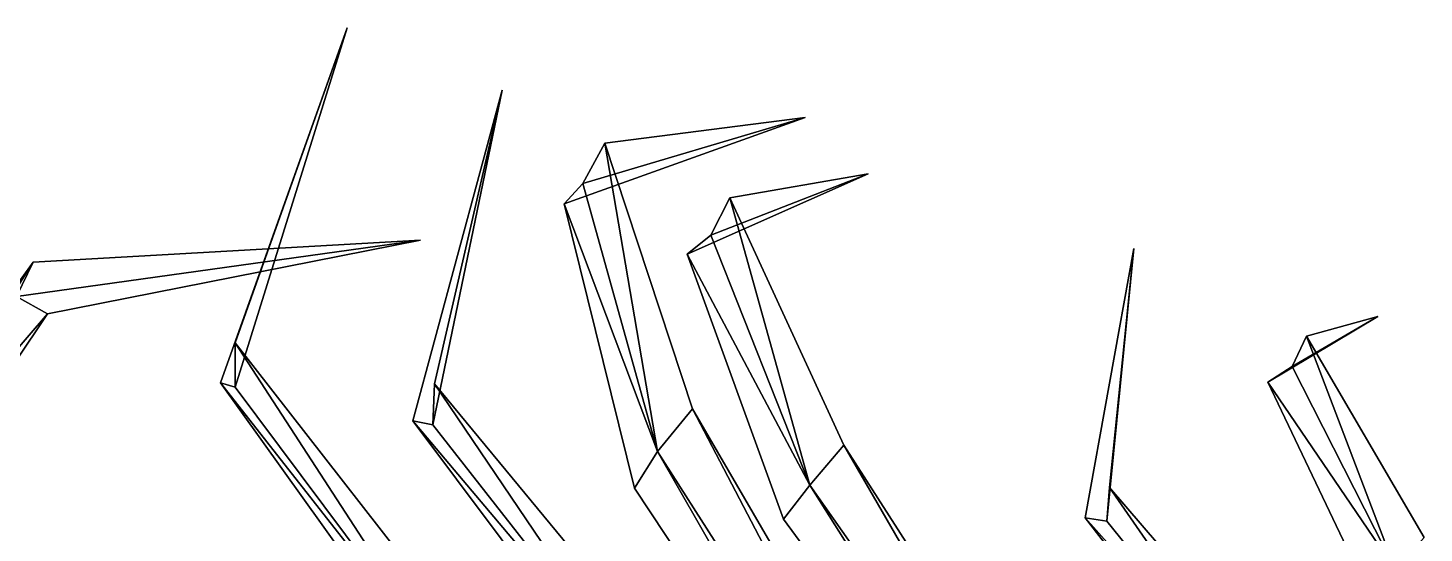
# Model space of a CAD drawing. Header units: metres. Extents: x -236 to 197, y -84 to 78.
# Drawn here: x -142.9 to -23.3, y 35.1 to 78.4 of the extents above; entities that cross this region are included whole.
import ezdxf

# ---------------------------------------------------------------- set-up
doc = ezdxf.new("R2010")
doc.units = ezdxf.units.M

msp = doc.modelspace()

# ---------------------------------------------------------------- linework, layer by layer
at = {"layer": 'Lacypla_Leaf', "color": 3}
for points in [[(-126.35, 47.95, 388.9), (-115.52, 78.37, 368.34), (-125.12, 47.57, 394.13)], [(-126.35, 47.95, 388.9), (-125.12, 47.57, 394.13), (-115.52, 78.37, 368.34)], [(-115.52, 78.37, 368.34), (-125.12, 51.36, 395.4), (-125.12, 47.57, 394.13)], [(-115.52, 78.37, 368.34), (-125.12, 47.57, 394.13), (-125.12, 51.36, 395.4)], [(-109.9, 44.68, 578.42), (-102.23, 73.02, 558.17), (-108.17, 44.33, 583.11)], [(-109.9, 44.68, 578.42), (-108.17, 44.33, 583.11), (-102.23, 73.02, 558.17)], [(-102.23, 73.02, 558.17), (-108.02, 47.86, 584.29), (-108.17, 44.33, 583.11)], [(-102.23, 73.02, 558.17), (-108.17, 44.33, 583.11), (-108.02, 47.86, 584.29)], [(-96.91, 63.28, 356.41), (-76.27, 70.7, 325.04), (-95.32, 65.04, 361.24)], [(-96.91, 63.28, 356.41), (-95.32, 65.04, 361.24), (-76.27, 70.7, 325.04)], [(-76.27, 70.7, 325.04), (-93.44, 68.48, 360.45), (-95.32, 65.04, 361.24)], [(-76.27, 70.7, 325.04), (-95.32, 65.04, 361.24), (-93.44, 68.48, 360.45)], [(-95.32, 65.04, 361.24), (-93.44, 68.48, 360.45), (-88.93, 42.04, 383.69)], [(-95.32, 65.04, 361.24), (-88.93, 42.04, 383.69), (-93.44, 68.48, 360.45)], [(-88.93, 42.04, 383.69), (-93.44, 68.48, 360.45), (-85.94, 45.72, 385.13)], [(-88.93, 42.04, 383.69), (-85.94, 45.72, 385.13), (-93.44, 68.48, 360.45)], [(-86.38, 58.96, 545.02), (-70.87, 65.87, 513.65), (-84.36, 60.6, 549.3)], [(-86.38, 58.96, 545.02), (-84.36, 60.6, 549.3), (-70.87, 65.87, 513.65)], [(-70.87, 65.87, 513.65), (-82.72, 63.81, 548.35), (-84.36, 60.6, 549.3)], [(-70.87, 65.87, 513.65), (-84.36, 60.6, 549.3), (-82.72, 63.81, 548.35)], [(-88.93, 42.04, 383.69), (-96.91, 63.28, 356.41), (-95.32, 65.04, 361.24)], [(-88.93, 42.04, 383.69), (-95.32, 65.04, 361.24), (-96.91, 63.28, 356.41)], [(-84.36, 60.6, 549.3), (-82.72, 63.81, 548.35), (-75.89, 39.17, 569.34)], [(-84.36, 60.6, 549.3), (-75.89, 39.17, 569.34), (-82.72, 63.81, 548.35)], [(-75.89, 39.17, 569.34), (-82.72, 63.81, 548.35), (-72.96, 42.6, 570.33)], [(-75.89, 39.17, 569.34), (-72.96, 42.6, 570.33), (-82.72, 63.81, 548.35)], [(-90.9, 38.91, 380.02), (-96.91, 63.28, 356.41), (-88.93, 42.04, 383.69)], [(-90.9, 38.91, 380.02), (-88.93, 42.04, 383.69), (-96.91, 63.28, 356.41)], [(-141.19, 53.85, 300.8), (-109.22, 60.17, 300.58), (-143.85, 55.35, 304.22)], [(-141.19, 53.85, 300.8), (-143.85, 55.35, 304.22), (-109.22, 60.17, 300.58)], [(-109.22, 60.17, 300.58), (-142.4, 58.28, 305.16), (-143.85, 55.35, 304.22)], [(-109.22, 60.17, 300.58), (-143.85, 55.35, 304.22), (-142.4, 58.28, 305.16)], [(-75.89, 39.17, 569.34), (-86.38, 58.96, 545.02), (-84.36, 60.6, 549.3)], [(-75.89, 39.17, 569.34), (-84.36, 60.6, 549.3), (-86.38, 58.96, 545.02)], [(-78.13, 36.26, 566.17), (-86.38, 58.96, 545.02), (-75.89, 39.17, 569.34)], [(-78.13, 36.26, 566.17), (-75.89, 39.17, 569.34), (-86.38, 58.96, 545.02)], [(-52.3, 36.37, 727.35), (-48.12, 59.45, 710.22), (-50.43, 36.09, 730.97)], [(-52.3, 36.37, 727.35), (-50.43, 36.09, 730.97), (-48.12, 59.45, 710.22)], [(-48.12, 59.45, 710.22), (-50.2, 38.96, 731.9), (-50.43, 36.09, 730.97)], [(-48.12, 59.45, 710.22), (-50.43, 36.09, 730.97), (-50.2, 38.96, 731.9)], [(-143.85, 55.35, 304.22), (-142.4, 58.28, 305.16), (-156.72, 35.78, 319.35)], [(-143.85, 55.35, 304.22), (-156.72, 35.78, 319.35), (-142.4, 58.28, 305.16)], [(-156.72, 35.78, 319.35), (-142.4, 58.28, 305.16), (-156.32, 38.91, 322.15)], [(-156.72, 35.78, 319.35), (-156.32, 38.91, 322.15), (-142.4, 58.28, 305.16)], [(-156.72, 35.78, 319.35), (-141.19, 53.85, 300.8), (-143.85, 55.35, 304.22)], [(-156.72, 35.78, 319.35), (-143.85, 55.35, 304.22), (-141.19, 53.85, 300.8)], [(-155.05, 33.12, 316.22), (-141.19, 53.85, 300.8), (-156.72, 35.78, 319.35)], [(-155.05, 33.12, 316.22), (-156.72, 35.78, 319.35), (-141.19, 53.85, 300.8)], [(-36.63, 48, 698.01), (-27.22, 53.63, 671.12), (-34.56, 49.34, 701.28)], [(-36.63, 48, 698.01), (-34.56, 49.34, 701.28), (-27.22, 53.63, 671.12)], [(-27.22, 53.63, 671.12), (-33.33, 51.95, 700.34), (-34.56, 49.34, 701.28)], [(-27.22, 53.63, 671.12), (-34.56, 49.34, 701.28), (-33.33, 51.95, 700.34)], [(-34.56, 49.34, 701.28), (-33.33, 51.95, 700.34), (-25.72, 31.89, 716.62)], [(-34.56, 49.34, 701.28), (-25.72, 31.89, 716.62), (-33.33, 51.95, 700.34)], [(-25.72, 31.89, 716.62), (-33.33, 51.95, 700.34), (-23.26, 34.68, 717.13)], [(-25.72, 31.89, 716.62), (-23.26, 34.68, 717.13), (-33.33, 51.95, 700.34)], [(-125.12, 47.57, 394.13), (-125.12, 51.36, 395.4), (-106.21, 22.24, 402.76)], [(-125.12, 47.57, 394.13), (-106.21, 22.24, 402.76), (-125.12, 51.36, 395.4)], [(-106.21, 22.24, 402.76), (-125.12, 51.36, 395.4), (-105.04, 25.6, 406.21)], [(-106.21, 22.24, 402.76), (-105.04, 25.6, 406.21), (-125.12, 51.36, 395.4)], [(-25.72, 31.89, 716.62), (-36.63, 48, 698.01), (-34.56, 49.34, 701.28)], [(-25.72, 31.89, 716.62), (-34.56, 49.34, 701.28), (-36.63, 48, 698.01)], [(-107.01, 20.86, 397.8), (-126.35, 47.95, 388.9), (-106.21, 22.24, 402.76)], [(-107.01, 20.86, 397.8), (-106.21, 22.24, 402.76), (-126.35, 47.95, 388.9)], [(-106.21, 22.24, 402.76), (-126.35, 47.95, 388.9), (-125.12, 47.57, 394.13)], [(-106.21, 22.24, 402.76), (-125.12, 47.57, 394.13), (-126.35, 47.95, 388.9)], [(-108.17, 44.33, 583.11), (-108.02, 47.86, 584.29), (-89.7, 20.72, 588.94)], [(-108.17, 44.33, 583.11), (-89.7, 20.72, 588.94), (-108.02, 47.86, 584.29)], [(-89.7, 20.72, 588.94), (-108.02, 47.86, 584.29), (-88.22, 23.85, 592)], [(-89.7, 20.72, 588.94), (-88.22, 23.85, 592), (-108.02, 47.86, 584.29)], [(-27.85, 29.52, 714.28), (-36.63, 48, 698.01), (-25.72, 31.89, 716.62)], [(-27.85, 29.52, 714.28), (-25.72, 31.89, 716.62), (-36.63, 48, 698.01)], [(-85.94, 45.72, 385.13), (-62.08, 0, 407.35), (-88.93, 42.04, 383.69)], [(-85.94, 45.72, 385.13), (-88.93, 42.04, 383.69), (-62.08, 0, 407.35)], [(-62.08, 0, 407.35), (-85.94, 45.72, 385.13), (-59.23, -0.24, 409.26)], [(-62.08, 0, 407.35), (-59.23, -0.24, 409.26), (-85.94, 45.72, 385.13)], [(-91, 19.44, 584.45), (-109.9, 44.68, 578.42), (-89.7, 20.72, 588.94)], [(-91, 19.44, 584.45), (-89.7, 20.72, 588.94), (-109.9, 44.68, 578.42)], [(-89.7, 20.72, 588.94), (-109.9, 44.68, 578.42), (-108.17, 44.33, 583.11)], [(-89.7, 20.72, 588.94), (-108.17, 44.33, 583.11), (-109.9, 44.68, 578.42)], [(-62.93, -3.38, 406.63), (-90.9, 38.91, 380.02), (-88.93, 42.04, 383.69)], [(-62.93, -3.38, 406.63), (-88.93, 42.04, 383.69), (-90.9, 38.91, 380.02)], [(-62.08, 0, 407.35), (-88.93, 42.04, 383.69), (-62.93, -3.38, 406.63)], [(-62.08, 0, 407.35), (-62.93, -3.38, 406.63), (-88.93, 42.04, 383.69)], [(-72.96, 42.6, 570.33), (-48.37, 0, 588.15), (-75.89, 39.17, 569.34)], [(-72.96, 42.6, 570.33), (-75.89, 39.17, 569.34), (-48.37, 0, 588.15)], [(-48.37, 0, 588.15), (-72.96, 42.6, 570.33), (-45.51, -0.23, 589.59)], [(-48.37, 0, 588.15), (-45.51, -0.23, 589.59), (-72.96, 42.6, 570.33)], [(-49.23, -3.15, 587.58), (-78.13, 36.26, 566.17), (-75.89, 39.17, 569.34)], [(-49.23, -3.15, 587.58), (-75.89, 39.17, 569.34), (-78.13, 36.26, 566.17)], [(-48.37, 0, 588.15), (-75.89, 39.17, 569.34), (-49.23, -3.15, 587.58)], [(-48.37, 0, 588.15), (-49.23, -3.15, 587.58), (-75.89, 39.17, 569.34)], [(-50.43, 36.09, 730.97), (-50.2, 38.96, 731.9), (-34.93, 16.87, 733.84)], [(-50.43, 36.09, 730.97), (-34.93, 16.87, 733.84), (-50.2, 38.96, 731.9)], [(-34.93, 16.87, 733.84), (-50.2, 38.96, 731.9), (-33.43, 19.42, 736.16)], [(-34.93, 16.87, 733.84), (-33.43, 19.42, 736.16), (-50.2, 38.96, 731.9)], [(-36.43, 15.83, 730.34), (-52.3, 36.37, 727.35), (-34.93, 16.87, 733.84)], [(-36.43, 15.83, 730.34), (-34.93, 16.87, 733.84), (-52.3, 36.37, 727.35)], [(-34.93, 16.87, 733.84), (-52.3, 36.37, 727.35), (-50.43, 36.09, 730.97)], [(-34.93, 16.87, 733.84), (-50.43, 36.09, 730.97), (-52.3, 36.37, 727.35)]]:
    msp.add_3dface(points, dxfattribs=at)

doc.saveas('drawing.dxf')
